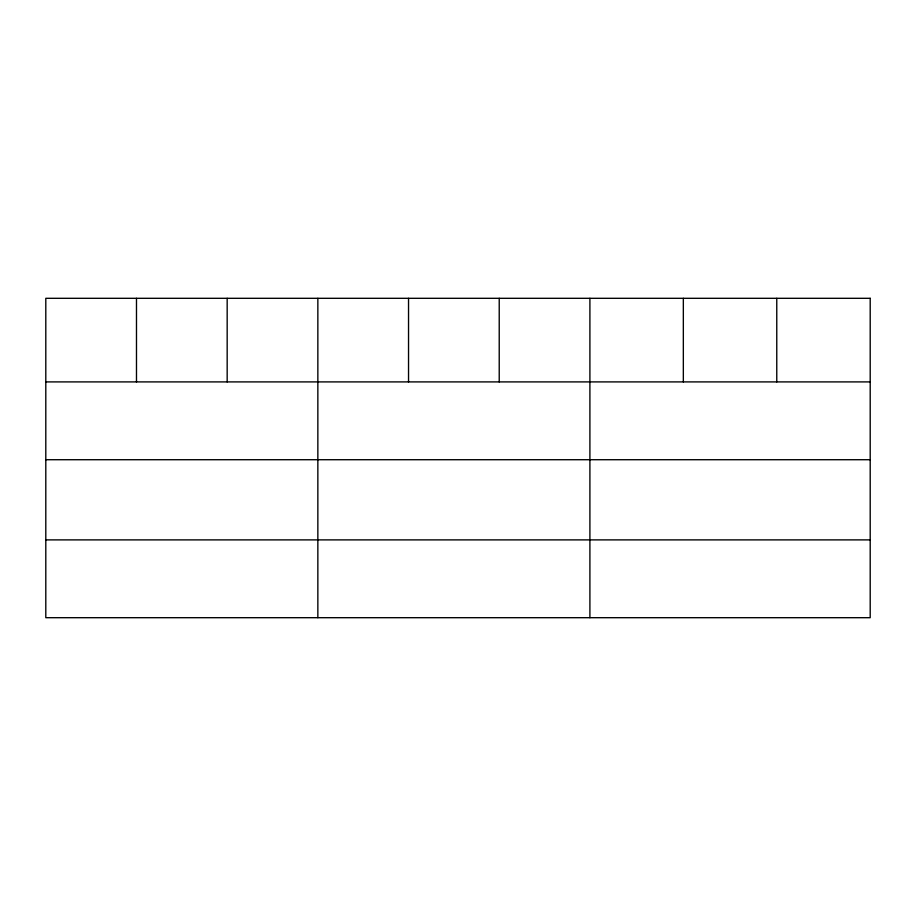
<?xml version="1.0" encoding="UTF-8"?>
<svg xmlns="http://www.w3.org/2000/svg" width="916" height="916" viewBox="0 0 916 916"><rect width="100%" height="100%" fill="white"/><g stroke="black" fill="none" stroke-linecap="round" stroke-linejoin="round"><path stroke-width="1.37" d="M45.8 381.903L870.2 381.903M45.8 459.718L870.2 459.718M45.8 539.89L870.2 539.89M776.768 298.307L776.768 381.903M683.336 298.307L683.336 381.903M589.904 298.307L589.904 617.693M499.22 298.307L499.22 381.903M408.536 298.307L408.536 381.903M317.852 298.307L317.852 617.693M227.168 298.307L227.168 381.903M136.484 298.307L136.484 381.903M870.2 298.307L45.8 298.307L45.8 617.693L870.2 617.693L870.2 298.307"/></g></svg>
